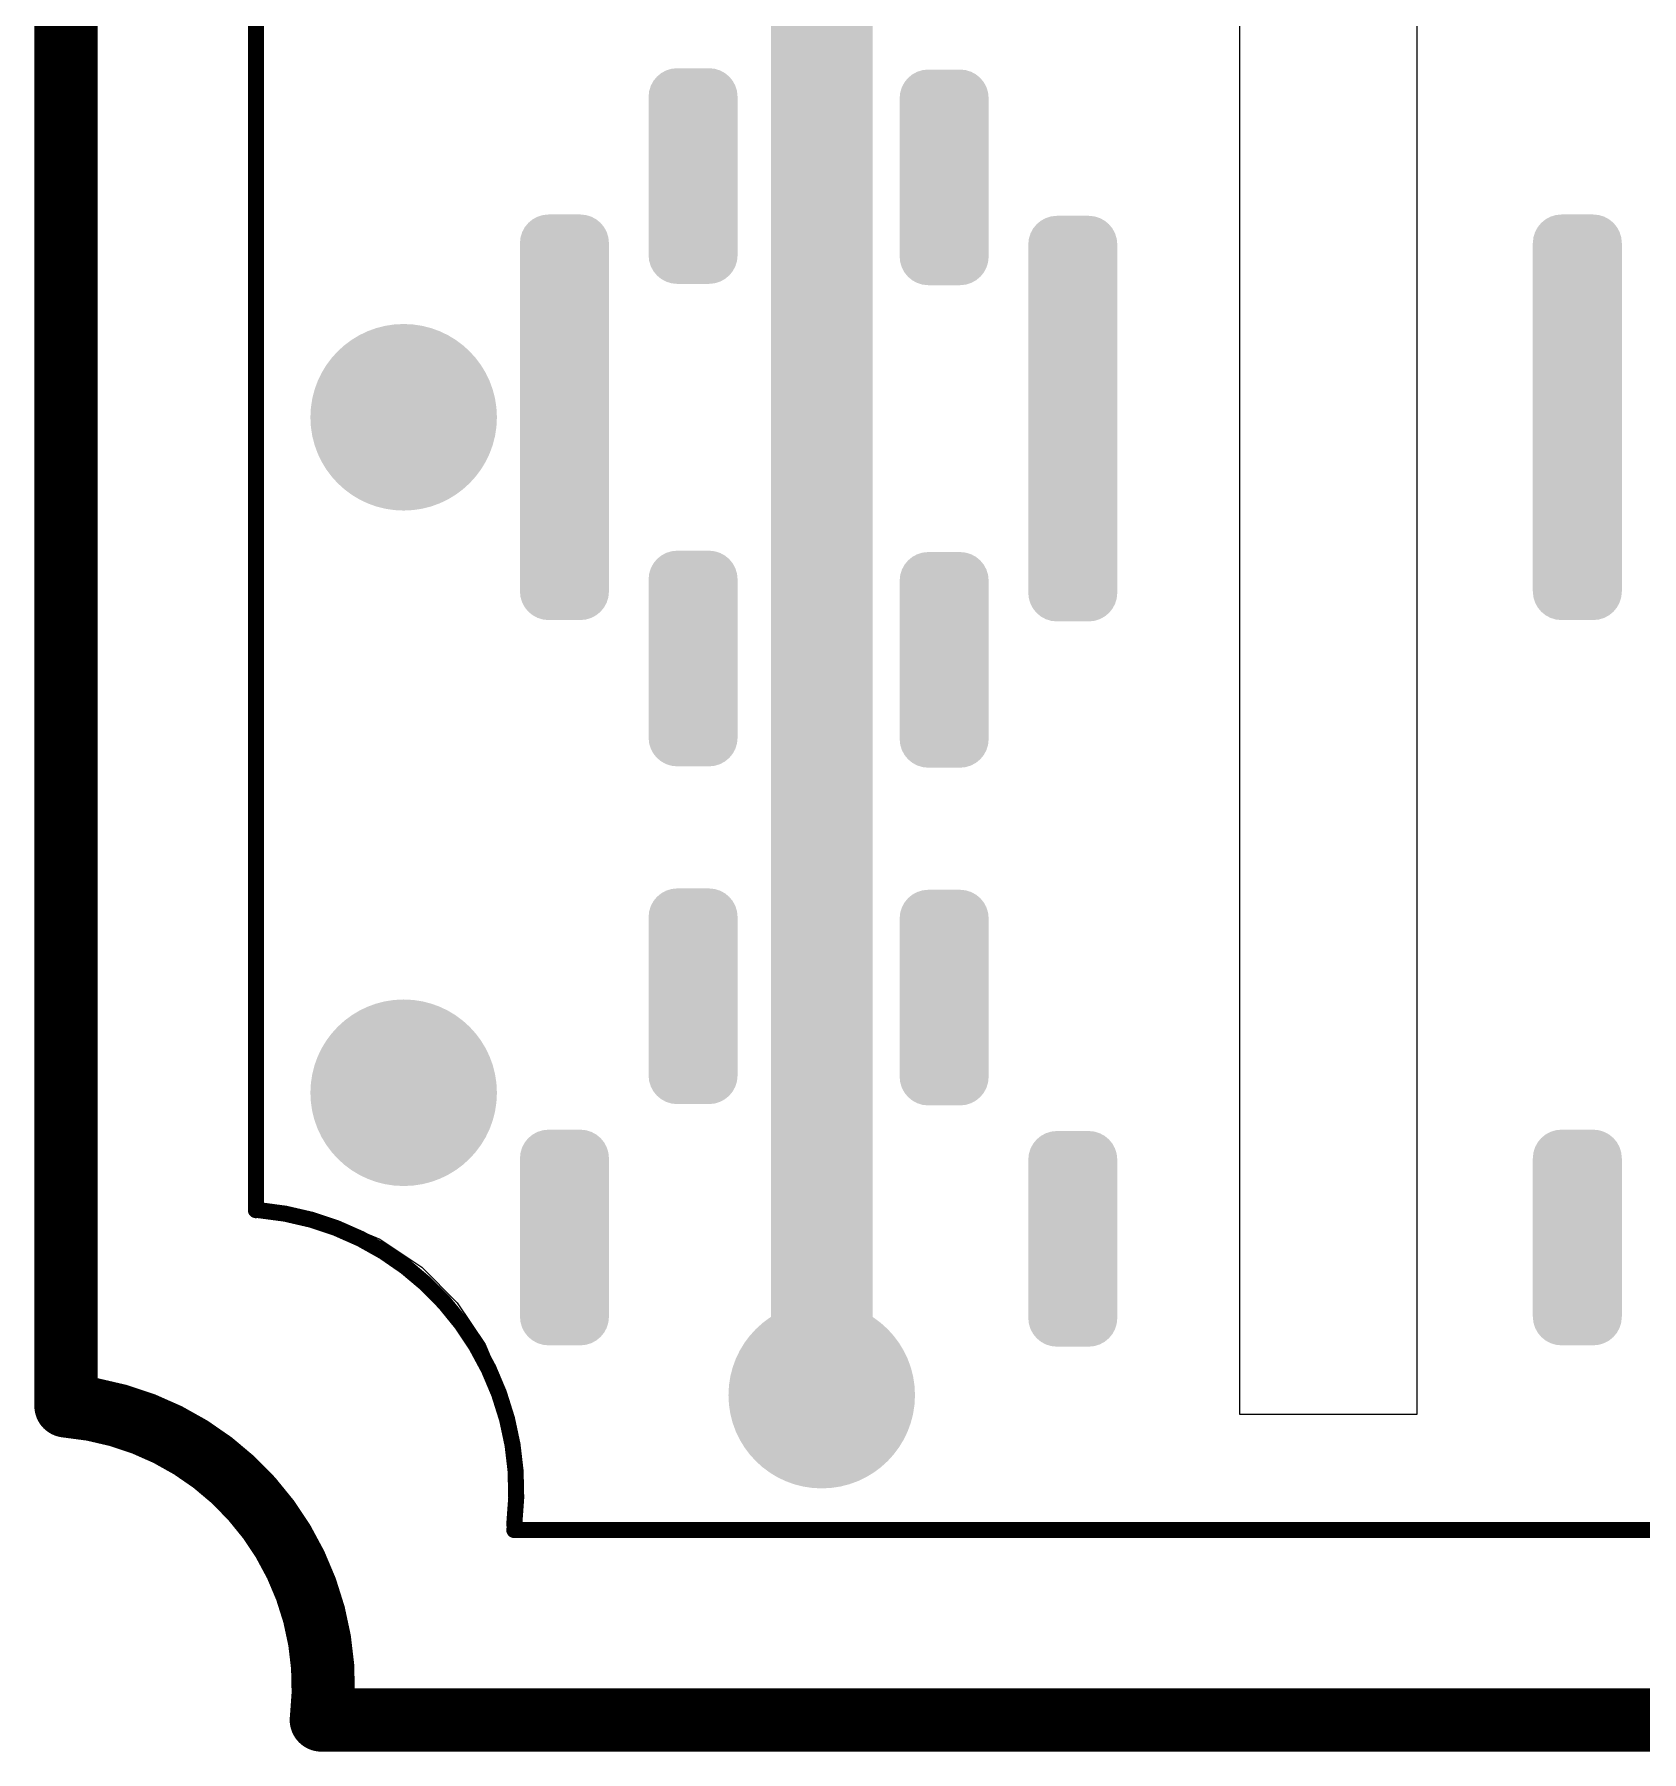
# Model space of a CAD drawing. Header units: inches. Extents: x -0.01 to 3.95, y -0.11 to 1.88.
# Drawn here: x -0.01 to 0.49, y -0.107 to 0.426 of the extents above; entities that cross this region are included whole.
import ezdxf

# ---------------------------------------------------------------- set-up
doc = ezdxf.new("R2010")
doc.units = ezdxf.units.IN
doc.header["$MEASUREMENT"] = 0
for name, color, linetype in [('Board Outline', 216, 'Continuous'), ('Bottom Layer', 5, 'Continuous'), ('Bottom Solder', 6, 'Continuous'), ('Top Layer', 1, 'Continuous'), ('Top Overlay', 2, 'Continuous'), ('Top Paste', 8, 'Continuous'), ('Top Solder', 216, 'Continuous'), ('Via Holes', 16, 'Continuous')]:
    doc.layers.add(name, color=color, linetype=linetype)

msp = doc.modelspace()

# ---------------------------------------------------------------- hatches: boundary and pattern name
at = {"layer": 'Bottom Layer'}
h = msp.add_hatch(color=5, dxfattribs=at)
edge = h.paths.add_edge_path()
edge.add_arc((0.105, 0.30736), 0.025, 0, 360)
h = msp.add_hatch(color=5, dxfattribs=at)
edge = h.paths.add_edge_path()
edge.add_arc((0.105, 0.09736), 0.025, 0, 360)
h = msp.add_hatch(color=5, dxfattribs=at)
edge = h.paths.add_edge_path()
edge.add_arc((0.235, 0.00336), 0.025, 0, 360)
at = {"layer": 'Bottom Solder'}
h = msp.add_hatch(color=6, dxfattribs=at)
edge = h.paths.add_edge_path()
edge.add_arc((0.105, 0.30736), 0.029, 0, 360)
h = msp.add_hatch(color=6, dxfattribs=at)
edge = h.paths.add_edge_path()
edge.add_arc((0.105, 0.09736), 0.029, 0, 360)
h = msp.add_hatch(color=6, dxfattribs=at)
edge = h.paths.add_edge_path()
edge.add_arc((0.235, 0.00336), 0.029, 0, 360)
at = {"layer": 'Top Layer'}
h = msp.add_hatch(color=1, dxfattribs=at)
edge = h.paths.add_edge_path()
edge.add_arc((0.22909, 1.70551), 0.00591, 90, 180)
edge.add_line((0.22319, 1.70551), (0.22319, 0.00472))
edge.add_arc((0.22909, 0.00472), 0.00591, 180, 270)
edge.add_line((0.22909, -0.00118), (0.24091, -0.00118))
edge.add_arc((0.24091, 0.00472), 0.00591, 270, 360)
edge.add_line((0.24681, 0.00472), (0.24681, 1.70551))
edge.add_arc((0.24091, 1.70551), 0.00591, 0, 90)
edge.add_line((0.24091, 1.71141), (0.22909, 1.71141))
h = msp.add_hatch(color=1, dxfattribs=at)
edge = h.paths.add_edge_path()
edge.add_arc((0.22909, 1.70551), 0.00591, 90, 180)
edge.add_line((0.22319, 1.70551), (0.22319, 0.00472))
edge.add_arc((0.22909, 0.00472), 0.00591, 180, 270)
edge.add_line((0.22909, -0.00118), (0.24091, -0.00118))
edge.add_arc((0.24091, 0.00472), 0.00591, 270, 360)
edge.add_line((0.24681, 0.00472), (0.24681, 1.70551))
edge.add_arc((0.24091, 1.70551), 0.00591, 0, 90)
edge.add_line((0.24091, 1.71141), (0.22909, 1.71141))
h = msp.add_hatch(color=1, dxfattribs=at)
edge = h.paths.add_edge_path()
edge.add_arc((0.19008, 0.40697), 0.00492, 90, 180)
edge.add_line((0.18516, 0.40697), (0.18516, 0.35775))
edge.add_arc((0.19008, 0.35775), 0.00492, 180, 270)
edge.add_line((0.19008, 0.35283), (0.19992, 0.35283))
edge.add_arc((0.19992, 0.35775), 0.00492, 270, 360)
edge.add_line((0.20484, 0.35775), (0.20484, 0.40697))
edge.add_arc((0.19992, 0.40697), 0.00492, 0, 90)
edge.add_line((0.19992, 0.41189), (0.19008, 0.41189))
h = msp.add_hatch(color=1, dxfattribs=at)
edge = h.paths.add_edge_path()
edge.add_arc((0.19008, 0.40697), 0.00492, 90, 180)
edge.add_line((0.18516, 0.40697), (0.18516, 0.35775))
edge.add_arc((0.19008, 0.35775), 0.00492, 180, 270)
edge.add_line((0.19008, 0.35283), (0.19992, 0.35283))
edge.add_arc((0.19992, 0.35775), 0.00492, 270, 360)
edge.add_line((0.20484, 0.35775), (0.20484, 0.40697))
edge.add_arc((0.19992, 0.40697), 0.00492, 0, 90)
edge.add_line((0.19992, 0.41189), (0.19008, 0.41189))
h = msp.add_hatch(color=1, dxfattribs=at)
edge = h.paths.add_edge_path()
edge.add_arc((0.27799, 0.35734), 0.00492, 270, 360)
edge.add_line((0.28291, 0.35734), (0.28291, 0.40655))
edge.add_arc((0.27799, 0.40655), 0.00492, 0, 90)
edge.add_line((0.27799, 0.41147), (0.26815, 0.41147))
edge.add_arc((0.26815, 0.40655), 0.00492, 90, 180)
edge.add_line((0.26322, 0.40655), (0.26322, 0.35734))
edge.add_arc((0.26815, 0.35734), 0.00492, 180, 270)
edge.add_line((0.26815, 0.35242), (0.27799, 0.35242))
h = msp.add_hatch(color=1, dxfattribs=at)
edge = h.paths.add_edge_path()
edge.add_arc((0.27799, 0.35734), 0.00492, 270, 360)
edge.add_line((0.28291, 0.35734), (0.28291, 0.40655))
edge.add_arc((0.27799, 0.40655), 0.00492, 0, 90)
edge.add_line((0.27799, 0.41147), (0.26815, 0.41147))
edge.add_arc((0.26815, 0.40655), 0.00492, 90, 180)
edge.add_line((0.26322, 0.40655), (0.26322, 0.35734))
edge.add_arc((0.26815, 0.35734), 0.00492, 180, 270)
edge.add_line((0.26815, 0.35242), (0.27799, 0.35242))
h = msp.add_hatch(color=1, dxfattribs=at)
edge = h.paths.add_edge_path()
edge.add_arc((0.15008, 0.36149), 0.00492, 90, 180)
edge.add_line((0.14516, 0.36149), (0.14516, 0.25323))
edge.add_arc((0.15008, 0.25323), 0.00492, 180, 270)
edge.add_line((0.15008, 0.2483), (0.15992, 0.2483))
edge.add_arc((0.15992, 0.25323), 0.00492, 270, 360)
edge.add_line((0.16484, 0.25323), (0.16484, 0.36149))
edge.add_arc((0.15992, 0.36149), 0.00492, 0, 90)
edge.add_line((0.15992, 0.36641), (0.15008, 0.36641))
h = msp.add_hatch(color=1, dxfattribs=at)
edge = h.paths.add_edge_path()
edge.add_arc((0.15008, 0.36149), 0.00492, 90, 180)
edge.add_line((0.14516, 0.36149), (0.14516, 0.25323))
edge.add_arc((0.15008, 0.25323), 0.00492, 180, 270)
edge.add_line((0.15008, 0.2483), (0.15992, 0.2483))
edge.add_arc((0.15992, 0.25323), 0.00492, 270, 360)
edge.add_line((0.16484, 0.25323), (0.16484, 0.36149))
edge.add_arc((0.15992, 0.36149), 0.00492, 0, 90)
edge.add_line((0.15992, 0.36641), (0.15008, 0.36641))
h = msp.add_hatch(color=1, dxfattribs=at)
edge = h.paths.add_edge_path()
edge.add_arc((0.31799, 0.25281), 0.00492, 270, 360)
edge.add_line((0.32291, 0.25281), (0.32291, 0.36108))
edge.add_arc((0.31799, 0.36108), 0.00492, 0, 90)
edge.add_line((0.31799, 0.366), (0.30815, 0.366))
edge.add_arc((0.30815, 0.36108), 0.00492, 90, 180)
edge.add_line((0.30322, 0.36108), (0.30322, 0.25281))
edge.add_arc((0.30815, 0.25281), 0.00492, 180, 270)
edge.add_line((0.30815, 0.24789), (0.31799, 0.24789))
h = msp.add_hatch(color=1, dxfattribs=at)
edge = h.paths.add_edge_path()
edge.add_arc((0.31799, 0.25281), 0.00492, 270, 360)
edge.add_line((0.32291, 0.25281), (0.32291, 0.36108))
edge.add_arc((0.31799, 0.36108), 0.00492, 0, 90)
edge.add_line((0.31799, 0.366), (0.30815, 0.366))
edge.add_arc((0.30815, 0.36108), 0.00492, 90, 180)
edge.add_line((0.30322, 0.36108), (0.30322, 0.25281))
edge.add_arc((0.30815, 0.25281), 0.00492, 180, 270)
edge.add_line((0.30815, 0.24789), (0.31799, 0.24789))
h = msp.add_hatch(color=1, dxfattribs=at)
edge = h.paths.add_edge_path()
edge.add_arc((0.46504, 0.36149), 0.00492, 90, 180)
edge.add_line((0.46012, 0.36149), (0.46012, 0.25323))
edge.add_arc((0.46504, 0.25323), 0.00492, 180, 270)
edge.add_line((0.46504, 0.2483), (0.47488, 0.2483))
edge.add_arc((0.47488, 0.25323), 0.00492, 270, 360)
edge.add_line((0.4798, 0.25323), (0.4798, 0.36149))
edge.add_arc((0.47488, 0.36149), 0.00492, 0, 90)
edge.add_line((0.47488, 0.36641), (0.46504, 0.36641))
h = msp.add_hatch(color=1, dxfattribs=at)
edge = h.paths.add_edge_path()
edge.add_arc((0.105, 0.30736), 0.025, 0, 360)
h = msp.add_hatch(color=1, dxfattribs=at)
edge = h.paths.add_edge_path()
edge.add_arc((0.19008, 0.25697), 0.00492, 90, 180)
edge.add_line((0.18516, 0.25697), (0.18516, 0.20775))
edge.add_arc((0.19008, 0.20775), 0.00492, 180, 270)
edge.add_line((0.19008, 0.20283), (0.19992, 0.20283))
edge.add_arc((0.19992, 0.20775), 0.00492, 270, 360)
edge.add_line((0.20484, 0.20775), (0.20484, 0.25697))
edge.add_arc((0.19992, 0.25697), 0.00492, 0, 90)
edge.add_line((0.19992, 0.26189), (0.19008, 0.26189))
h = msp.add_hatch(color=1, dxfattribs=at)
edge = h.paths.add_edge_path()
edge.add_arc((0.19008, 0.25697), 0.00492, 90, 180)
edge.add_line((0.18516, 0.25697), (0.18516, 0.20775))
edge.add_arc((0.19008, 0.20775), 0.00492, 180, 270)
edge.add_line((0.19008, 0.20283), (0.19992, 0.20283))
edge.add_arc((0.19992, 0.20775), 0.00492, 270, 360)
edge.add_line((0.20484, 0.20775), (0.20484, 0.25697))
edge.add_arc((0.19992, 0.25697), 0.00492, 0, 90)
edge.add_line((0.19992, 0.26189), (0.19008, 0.26189))
h = msp.add_hatch(color=1, dxfattribs=at)
edge = h.paths.add_edge_path()
edge.add_arc((0.27799, 0.20734), 0.00492, 270, 360)
edge.add_line((0.28291, 0.20734), (0.28291, 0.25655))
edge.add_arc((0.27799, 0.25655), 0.00492, 0, 90)
edge.add_line((0.27799, 0.26147), (0.26815, 0.26147))
edge.add_arc((0.26815, 0.25655), 0.00492, 90, 180)
edge.add_line((0.26322, 0.25655), (0.26322, 0.20734))
edge.add_arc((0.26815, 0.20734), 0.00492, 180, 270)
edge.add_line((0.26815, 0.20242), (0.27799, 0.20242))
h = msp.add_hatch(color=1, dxfattribs=at)
edge = h.paths.add_edge_path()
edge.add_arc((0.27799, 0.20734), 0.00492, 270, 360)
edge.add_line((0.28291, 0.20734), (0.28291, 0.25655))
edge.add_arc((0.27799, 0.25655), 0.00492, 0, 90)
edge.add_line((0.27799, 0.26147), (0.26815, 0.26147))
edge.add_arc((0.26815, 0.25655), 0.00492, 90, 180)
edge.add_line((0.26322, 0.25655), (0.26322, 0.20734))
edge.add_arc((0.26815, 0.20734), 0.00492, 180, 270)
edge.add_line((0.26815, 0.20242), (0.27799, 0.20242))
h = msp.add_hatch(color=1, dxfattribs=at)
edge = h.paths.add_edge_path()
edge.add_arc((0.19008, 0.15197), 0.00492, 90, 180)
edge.add_line((0.18516, 0.15197), (0.18516, 0.10275))
edge.add_arc((0.19008, 0.10275), 0.00492, 180, 270)
edge.add_line((0.19008, 0.09783), (0.19992, 0.09783))
edge.add_arc((0.19992, 0.10275), 0.00492, 270, 360)
edge.add_line((0.20484, 0.10275), (0.20484, 0.15197))
edge.add_arc((0.19992, 0.15197), 0.00492, 0, 90)
edge.add_line((0.19992, 0.15689), (0.19008, 0.15689))
h = msp.add_hatch(color=1, dxfattribs=at)
edge = h.paths.add_edge_path()
edge.add_arc((0.19008, 0.15197), 0.00492, 90, 180)
edge.add_line((0.18516, 0.15197), (0.18516, 0.10275))
edge.add_arc((0.19008, 0.10275), 0.00492, 180, 270)
edge.add_line((0.19008, 0.09783), (0.19992, 0.09783))
edge.add_arc((0.19992, 0.10275), 0.00492, 270, 360)
edge.add_line((0.20484, 0.10275), (0.20484, 0.15197))
edge.add_arc((0.19992, 0.15197), 0.00492, 0, 90)
edge.add_line((0.19992, 0.15689), (0.19008, 0.15689))
h = msp.add_hatch(color=1, dxfattribs=at)
edge = h.paths.add_edge_path()
edge.add_arc((0.27799, 0.10234), 0.00492, 270, 360)
edge.add_line((0.28291, 0.10234), (0.28291, 0.15155))
edge.add_arc((0.27799, 0.15155), 0.00492, 0, 90)
edge.add_line((0.27799, 0.15647), (0.26815, 0.15647))
edge.add_arc((0.26815, 0.15155), 0.00492, 90, 180)
edge.add_line((0.26322, 0.15155), (0.26322, 0.10234))
edge.add_arc((0.26815, 0.10234), 0.00492, 180, 270)
edge.add_line((0.26815, 0.09742), (0.27799, 0.09742))
h = msp.add_hatch(color=1, dxfattribs=at)
edge = h.paths.add_edge_path()
edge.add_arc((0.27799, 0.10234), 0.00492, 270, 360)
edge.add_line((0.28291, 0.10234), (0.28291, 0.15155))
edge.add_arc((0.27799, 0.15155), 0.00492, 0, 90)
edge.add_line((0.27799, 0.15647), (0.26815, 0.15647))
edge.add_arc((0.26815, 0.15155), 0.00492, 90, 180)
edge.add_line((0.26322, 0.15155), (0.26322, 0.10234))
edge.add_arc((0.26815, 0.10234), 0.00492, 180, 270)
edge.add_line((0.26815, 0.09742), (0.27799, 0.09742))
h = msp.add_hatch(color=1, dxfattribs=at)
edge = h.paths.add_edge_path()
edge.add_arc((0.105, 0.09736), 0.025, 0, 360)
h = msp.add_hatch(color=1, dxfattribs=at)
edge = h.paths.add_edge_path()
edge.add_arc((0.15008, 0.07697), 0.00492, 90, 180)
edge.add_line((0.14516, 0.07697), (0.14516, 0.02775))
edge.add_arc((0.15008, 0.02775), 0.00492, 180, 270)
edge.add_line((0.15008, 0.02283), (0.15992, 0.02283))
edge.add_arc((0.15992, 0.02775), 0.00492, 270, 360)
edge.add_line((0.16484, 0.02775), (0.16484, 0.07697))
edge.add_arc((0.15992, 0.07697), 0.00492, 0, 90)
edge.add_line((0.15992, 0.08189), (0.15008, 0.08189))
h = msp.add_hatch(color=1, dxfattribs=at)
edge = h.paths.add_edge_path()
edge.add_arc((0.15008, 0.07697), 0.00492, 90, 180)
edge.add_line((0.14516, 0.07697), (0.14516, 0.02775))
edge.add_arc((0.15008, 0.02775), 0.00492, 180, 270)
edge.add_line((0.15008, 0.02283), (0.15992, 0.02283))
edge.add_arc((0.15992, 0.02775), 0.00492, 270, 360)
edge.add_line((0.16484, 0.02775), (0.16484, 0.07697))
edge.add_arc((0.15992, 0.07697), 0.00492, 0, 90)
edge.add_line((0.15992, 0.08189), (0.15008, 0.08189))
h = msp.add_hatch(color=1, dxfattribs=at)
edge = h.paths.add_edge_path()
edge.add_arc((0.31799, 0.02734), 0.00492, 270, 360)
edge.add_line((0.32291, 0.02734), (0.32291, 0.07655))
edge.add_arc((0.31799, 0.07655), 0.00492, 0, 90)
edge.add_line((0.31799, 0.08147), (0.30815, 0.08147))
edge.add_arc((0.30815, 0.07655), 0.00492, 90, 180)
edge.add_line((0.30322, 0.07655), (0.30322, 0.02734))
edge.add_arc((0.30815, 0.02734), 0.00492, 180, 270)
edge.add_line((0.30815, 0.02242), (0.31799, 0.02242))
h = msp.add_hatch(color=1, dxfattribs=at)
edge = h.paths.add_edge_path()
edge.add_arc((0.31799, 0.02734), 0.00492, 270, 360)
edge.add_line((0.32291, 0.02734), (0.32291, 0.07655))
edge.add_arc((0.31799, 0.07655), 0.00492, 0, 90)
edge.add_line((0.31799, 0.08147), (0.30815, 0.08147))
edge.add_arc((0.30815, 0.07655), 0.00492, 90, 180)
edge.add_line((0.30322, 0.07655), (0.30322, 0.02734))
edge.add_arc((0.30815, 0.02734), 0.00492, 180, 270)
edge.add_line((0.30815, 0.02242), (0.31799, 0.02242))
h = msp.add_hatch(color=1, dxfattribs=at)
edge = h.paths.add_edge_path()
edge.add_arc((0.46504, 0.07697), 0.00492, 90, 180)
edge.add_line((0.46012, 0.07697), (0.46012, 0.02775))
edge.add_arc((0.46504, 0.02775), 0.00492, 180, 270)
edge.add_line((0.46504, 0.02283), (0.47488, 0.02283))
edge.add_arc((0.47488, 0.02775), 0.00492, 270, 360)
edge.add_line((0.4798, 0.02775), (0.4798, 0.07697))
edge.add_arc((0.47488, 0.07697), 0.00492, 0, 90)
edge.add_line((0.47488, 0.08189), (0.46504, 0.08189))
h = msp.add_hatch(color=1, dxfattribs=at)
edge = h.paths.add_edge_path()
edge.add_arc((0.235, 0.00336), 0.025, 0, 360)
at = {"layer": 'Top Paste'}
h = msp.add_hatch(color=8, dxfattribs=at)
edge = h.paths.add_edge_path()
edge.add_arc((0.22909, 1.70551), 0.00591, 90, 180)
edge.add_line((0.22319, 1.70551), (0.22319, 0.00472))
edge.add_arc((0.22909, 0.00472), 0.00591, 180, 270)
edge.add_line((0.22909, -0.00118), (0.24091, -0.00118))
edge.add_arc((0.24091, 0.00472), 0.00591, 270, 360)
edge.add_line((0.24681, 0.00472), (0.24681, 1.70551))
edge.add_arc((0.24091, 1.70551), 0.00591, 0, 90)
edge.add_line((0.24091, 1.71141), (0.22909, 1.71141))
h = msp.add_hatch(color=8, dxfattribs=at)
edge = h.paths.add_edge_path()
edge.add_arc((0.22909, 1.70551), 0.00591, 90, 180)
edge.add_line((0.22319, 1.70551), (0.22319, 0.00472))
edge.add_arc((0.22909, 0.00472), 0.00591, 180, 270)
edge.add_line((0.22909, -0.00118), (0.24091, -0.00118))
edge.add_arc((0.24091, 0.00472), 0.00591, 270, 360)
edge.add_line((0.24681, 0.00472), (0.24681, 1.70551))
edge.add_arc((0.24091, 1.70551), 0.00591, 0, 90)
edge.add_line((0.24091, 1.71141), (0.22909, 1.71141))
h = msp.add_hatch(color=8, dxfattribs=at)
edge = h.paths.add_edge_path()
edge.add_arc((0.19008, 0.40697), 0.00492, 90, 180)
edge.add_line((0.18516, 0.40697), (0.18516, 0.35775))
edge.add_arc((0.19008, 0.35775), 0.00492, 180, 270)
edge.add_line((0.19008, 0.35283), (0.19992, 0.35283))
edge.add_arc((0.19992, 0.35775), 0.00492, 270, 360)
edge.add_line((0.20484, 0.35775), (0.20484, 0.40697))
edge.add_arc((0.19992, 0.40697), 0.00492, 0, 90)
edge.add_line((0.19992, 0.41189), (0.19008, 0.41189))
h = msp.add_hatch(color=8, dxfattribs=at)
edge = h.paths.add_edge_path()
edge.add_arc((0.19008, 0.40697), 0.00492, 90, 180)
edge.add_line((0.18516, 0.40697), (0.18516, 0.35775))
edge.add_arc((0.19008, 0.35775), 0.00492, 180, 270)
edge.add_line((0.19008, 0.35283), (0.19992, 0.35283))
edge.add_arc((0.19992, 0.35775), 0.00492, 270, 360)
edge.add_line((0.20484, 0.35775), (0.20484, 0.40697))
edge.add_arc((0.19992, 0.40697), 0.00492, 0, 90)
edge.add_line((0.19992, 0.41189), (0.19008, 0.41189))
h = msp.add_hatch(color=8, dxfattribs=at)
edge = h.paths.add_edge_path()
edge.add_arc((0.27799, 0.35734), 0.00492, 270, 360)
edge.add_line((0.28291, 0.35734), (0.28291, 0.40655))
edge.add_arc((0.27799, 0.40655), 0.00492, 0, 90)
edge.add_line((0.27799, 0.41147), (0.26815, 0.41147))
edge.add_arc((0.26815, 0.40655), 0.00492, 90, 180)
edge.add_line((0.26322, 0.40655), (0.26322, 0.35734))
edge.add_arc((0.26815, 0.35734), 0.00492, 180, 270)
edge.add_line((0.26815, 0.35242), (0.27799, 0.35242))
h = msp.add_hatch(color=8, dxfattribs=at)
edge = h.paths.add_edge_path()
edge.add_arc((0.27799, 0.35734), 0.00492, 270, 360)
edge.add_line((0.28291, 0.35734), (0.28291, 0.40655))
edge.add_arc((0.27799, 0.40655), 0.00492, 0, 90)
edge.add_line((0.27799, 0.41147), (0.26815, 0.41147))
edge.add_arc((0.26815, 0.40655), 0.00492, 90, 180)
edge.add_line((0.26322, 0.40655), (0.26322, 0.35734))
edge.add_arc((0.26815, 0.35734), 0.00492, 180, 270)
edge.add_line((0.26815, 0.35242), (0.27799, 0.35242))
h = msp.add_hatch(color=8, dxfattribs=at)
edge = h.paths.add_edge_path()
edge.add_arc((0.15008, 0.36149), 0.00492, 90, 180)
edge.add_line((0.14516, 0.36149), (0.14516, 0.25323))
edge.add_arc((0.15008, 0.25323), 0.00492, 180, 270)
edge.add_line((0.15008, 0.2483), (0.15992, 0.2483))
edge.add_arc((0.15992, 0.25323), 0.00492, 270, 360)
edge.add_line((0.16484, 0.25323), (0.16484, 0.36149))
edge.add_arc((0.15992, 0.36149), 0.00492, 0, 90)
edge.add_line((0.15992, 0.36641), (0.15008, 0.36641))
h = msp.add_hatch(color=8, dxfattribs=at)
edge = h.paths.add_edge_path()
edge.add_arc((0.15008, 0.36149), 0.00492, 90, 180)
edge.add_line((0.14516, 0.36149), (0.14516, 0.25323))
edge.add_arc((0.15008, 0.25323), 0.00492, 180, 270)
edge.add_line((0.15008, 0.2483), (0.15992, 0.2483))
edge.add_arc((0.15992, 0.25323), 0.00492, 270, 360)
edge.add_line((0.16484, 0.25323), (0.16484, 0.36149))
edge.add_arc((0.15992, 0.36149), 0.00492, 0, 90)
edge.add_line((0.15992, 0.36641), (0.15008, 0.36641))
h = msp.add_hatch(color=8, dxfattribs=at)
edge = h.paths.add_edge_path()
edge.add_arc((0.31799, 0.25281), 0.00492, 270, 360)
edge.add_line((0.32291, 0.25281), (0.32291, 0.36108))
edge.add_arc((0.31799, 0.36108), 0.00492, 0, 90)
edge.add_line((0.31799, 0.366), (0.30815, 0.366))
edge.add_arc((0.30815, 0.36108), 0.00492, 90, 180)
edge.add_line((0.30322, 0.36108), (0.30322, 0.25281))
edge.add_arc((0.30815, 0.25281), 0.00492, 180, 270)
edge.add_line((0.30815, 0.24789), (0.31799, 0.24789))
h = msp.add_hatch(color=8, dxfattribs=at)
edge = h.paths.add_edge_path()
edge.add_arc((0.31799, 0.25281), 0.00492, 270, 360)
edge.add_line((0.32291, 0.25281), (0.32291, 0.36108))
edge.add_arc((0.31799, 0.36108), 0.00492, 0, 90)
edge.add_line((0.31799, 0.366), (0.30815, 0.366))
edge.add_arc((0.30815, 0.36108), 0.00492, 90, 180)
edge.add_line((0.30322, 0.36108), (0.30322, 0.25281))
edge.add_arc((0.30815, 0.25281), 0.00492, 180, 270)
edge.add_line((0.30815, 0.24789), (0.31799, 0.24789))
h = msp.add_hatch(color=8, dxfattribs=at)
edge = h.paths.add_edge_path()
edge.add_arc((0.46504, 0.36149), 0.00492, 90, 180)
edge.add_line((0.46012, 0.36149), (0.46012, 0.25323))
edge.add_arc((0.46504, 0.25323), 0.00492, 180, 270)
edge.add_line((0.46504, 0.2483), (0.47488, 0.2483))
edge.add_arc((0.47488, 0.25323), 0.00492, 270, 360)
edge.add_line((0.4798, 0.25323), (0.4798, 0.36149))
edge.add_arc((0.47488, 0.36149), 0.00492, 0, 90)
edge.add_line((0.47488, 0.36641), (0.46504, 0.36641))
h = msp.add_hatch(color=8, dxfattribs=at)
edge = h.paths.add_edge_path()
edge.add_arc((0.19008, 0.25697), 0.00492, 90, 180)
edge.add_line((0.18516, 0.25697), (0.18516, 0.20775))
edge.add_arc((0.19008, 0.20775), 0.00492, 180, 270)
edge.add_line((0.19008, 0.20283), (0.19992, 0.20283))
edge.add_arc((0.19992, 0.20775), 0.00492, 270, 360)
edge.add_line((0.20484, 0.20775), (0.20484, 0.25697))
edge.add_arc((0.19992, 0.25697), 0.00492, 0, 90)
edge.add_line((0.19992, 0.26189), (0.19008, 0.26189))
h = msp.add_hatch(color=8, dxfattribs=at)
edge = h.paths.add_edge_path()
edge.add_arc((0.19008, 0.25697), 0.00492, 90, 180)
edge.add_line((0.18516, 0.25697), (0.18516, 0.20775))
edge.add_arc((0.19008, 0.20775), 0.00492, 180, 270)
edge.add_line((0.19008, 0.20283), (0.19992, 0.20283))
edge.add_arc((0.19992, 0.20775), 0.00492, 270, 360)
edge.add_line((0.20484, 0.20775), (0.20484, 0.25697))
edge.add_arc((0.19992, 0.25697), 0.00492, 0, 90)
edge.add_line((0.19992, 0.26189), (0.19008, 0.26189))
h = msp.add_hatch(color=8, dxfattribs=at)
edge = h.paths.add_edge_path()
edge.add_arc((0.27799, 0.20734), 0.00492, 270, 360)
edge.add_line((0.28291, 0.20734), (0.28291, 0.25655))
edge.add_arc((0.27799, 0.25655), 0.00492, 0, 90)
edge.add_line((0.27799, 0.26147), (0.26815, 0.26147))
edge.add_arc((0.26815, 0.25655), 0.00492, 90, 180)
edge.add_line((0.26322, 0.25655), (0.26322, 0.20734))
edge.add_arc((0.26815, 0.20734), 0.00492, 180, 270)
edge.add_line((0.26815, 0.20242), (0.27799, 0.20242))
h = msp.add_hatch(color=8, dxfattribs=at)
edge = h.paths.add_edge_path()
edge.add_arc((0.27799, 0.20734), 0.00492, 270, 360)
edge.add_line((0.28291, 0.20734), (0.28291, 0.25655))
edge.add_arc((0.27799, 0.25655), 0.00492, 0, 90)
edge.add_line((0.27799, 0.26147), (0.26815, 0.26147))
edge.add_arc((0.26815, 0.25655), 0.00492, 90, 180)
edge.add_line((0.26322, 0.25655), (0.26322, 0.20734))
edge.add_arc((0.26815, 0.20734), 0.00492, 180, 270)
edge.add_line((0.26815, 0.20242), (0.27799, 0.20242))
h = msp.add_hatch(color=8, dxfattribs=at)
edge = h.paths.add_edge_path()
edge.add_arc((0.19008, 0.15197), 0.00492, 90, 180)
edge.add_line((0.18516, 0.15197), (0.18516, 0.10275))
edge.add_arc((0.19008, 0.10275), 0.00492, 180, 270)
edge.add_line((0.19008, 0.09783), (0.19992, 0.09783))
edge.add_arc((0.19992, 0.10275), 0.00492, 270, 360)
edge.add_line((0.20484, 0.10275), (0.20484, 0.15197))
edge.add_arc((0.19992, 0.15197), 0.00492, 0, 90)
edge.add_line((0.19992, 0.15689), (0.19008, 0.15689))
h = msp.add_hatch(color=8, dxfattribs=at)
edge = h.paths.add_edge_path()
edge.add_arc((0.19008, 0.15197), 0.00492, 90, 180)
edge.add_line((0.18516, 0.15197), (0.18516, 0.10275))
edge.add_arc((0.19008, 0.10275), 0.00492, 180, 270)
edge.add_line((0.19008, 0.09783), (0.19992, 0.09783))
edge.add_arc((0.19992, 0.10275), 0.00492, 270, 360)
edge.add_line((0.20484, 0.10275), (0.20484, 0.15197))
edge.add_arc((0.19992, 0.15197), 0.00492, 0, 90)
edge.add_line((0.19992, 0.15689), (0.19008, 0.15689))
h = msp.add_hatch(color=8, dxfattribs=at)
edge = h.paths.add_edge_path()
edge.add_arc((0.27799, 0.10234), 0.00492, 270, 360)
edge.add_line((0.28291, 0.10234), (0.28291, 0.15155))
edge.add_arc((0.27799, 0.15155), 0.00492, 0, 90)
edge.add_line((0.27799, 0.15647), (0.26815, 0.15647))
edge.add_arc((0.26815, 0.15155), 0.00492, 90, 180)
edge.add_line((0.26322, 0.15155), (0.26322, 0.10234))
edge.add_arc((0.26815, 0.10234), 0.00492, 180, 270)
edge.add_line((0.26815, 0.09742), (0.27799, 0.09742))
h = msp.add_hatch(color=8, dxfattribs=at)
edge = h.paths.add_edge_path()
edge.add_arc((0.27799, 0.10234), 0.00492, 270, 360)
edge.add_line((0.28291, 0.10234), (0.28291, 0.15155))
edge.add_arc((0.27799, 0.15155), 0.00492, 0, 90)
edge.add_line((0.27799, 0.15647), (0.26815, 0.15647))
edge.add_arc((0.26815, 0.15155), 0.00492, 90, 180)
edge.add_line((0.26322, 0.15155), (0.26322, 0.10234))
edge.add_arc((0.26815, 0.10234), 0.00492, 180, 270)
edge.add_line((0.26815, 0.09742), (0.27799, 0.09742))
h = msp.add_hatch(color=8, dxfattribs=at)
edge = h.paths.add_edge_path()
edge.add_arc((0.15008, 0.07697), 0.00492, 90, 180)
edge.add_line((0.14516, 0.07697), (0.14516, 0.02775))
edge.add_arc((0.15008, 0.02775), 0.00492, 180, 270)
edge.add_line((0.15008, 0.02283), (0.15992, 0.02283))
edge.add_arc((0.15992, 0.02775), 0.00492, 270, 360)
edge.add_line((0.16484, 0.02775), (0.16484, 0.07697))
edge.add_arc((0.15992, 0.07697), 0.00492, 0, 90)
edge.add_line((0.15992, 0.08189), (0.15008, 0.08189))
h = msp.add_hatch(color=8, dxfattribs=at)
edge = h.paths.add_edge_path()
edge.add_arc((0.15008, 0.07697), 0.00492, 90, 180)
edge.add_line((0.14516, 0.07697), (0.14516, 0.02775))
edge.add_arc((0.15008, 0.02775), 0.00492, 180, 270)
edge.add_line((0.15008, 0.02283), (0.15992, 0.02283))
edge.add_arc((0.15992, 0.02775), 0.00492, 270, 360)
edge.add_line((0.16484, 0.02775), (0.16484, 0.07697))
edge.add_arc((0.15992, 0.07697), 0.00492, 0, 90)
edge.add_line((0.15992, 0.08189), (0.15008, 0.08189))
h = msp.add_hatch(color=8, dxfattribs=at)
edge = h.paths.add_edge_path()
edge.add_arc((0.31799, 0.02734), 0.00492, 270, 360)
edge.add_line((0.32291, 0.02734), (0.32291, 0.07655))
edge.add_arc((0.31799, 0.07655), 0.00492, 0, 90)
edge.add_line((0.31799, 0.08147), (0.30815, 0.08147))
edge.add_arc((0.30815, 0.07655), 0.00492, 90, 180)
edge.add_line((0.30322, 0.07655), (0.30322, 0.02734))
edge.add_arc((0.30815, 0.02734), 0.00492, 180, 270)
edge.add_line((0.30815, 0.02242), (0.31799, 0.02242))
h = msp.add_hatch(color=8, dxfattribs=at)
edge = h.paths.add_edge_path()
edge.add_arc((0.31799, 0.02734), 0.00492, 270, 360)
edge.add_line((0.32291, 0.02734), (0.32291, 0.07655))
edge.add_arc((0.31799, 0.07655), 0.00492, 0, 90)
edge.add_line((0.31799, 0.08147), (0.30815, 0.08147))
edge.add_arc((0.30815, 0.07655), 0.00492, 90, 180)
edge.add_line((0.30322, 0.07655), (0.30322, 0.02734))
edge.add_arc((0.30815, 0.02734), 0.00492, 180, 270)
edge.add_line((0.30815, 0.02242), (0.31799, 0.02242))
h = msp.add_hatch(color=8, dxfattribs=at)
edge = h.paths.add_edge_path()
edge.add_arc((0.46504, 0.07697), 0.00492, 90, 180)
edge.add_line((0.46012, 0.07697), (0.46012, 0.02775))
edge.add_arc((0.46504, 0.02775), 0.00492, 180, 270)
edge.add_line((0.46504, 0.02283), (0.47488, 0.02283))
edge.add_arc((0.47488, 0.02775), 0.00492, 270, 360)
edge.add_line((0.4798, 0.02775), (0.4798, 0.07697))
edge.add_arc((0.47488, 0.07697), 0.00492, 0, 90)
edge.add_line((0.47488, 0.08189), (0.46504, 0.08189))
at = {"layer": 'Top Solder'}
h = msp.add_hatch(color=216, dxfattribs=at)
edge = h.paths.add_edge_path()
edge.add_arc((0.22909, 1.70551), 0.00991, 90, 180)
edge.add_line((0.21919, 1.70551), (0.21919, 0.00472))
edge.add_arc((0.22909, 0.00472), 0.00991, 180, 270)
edge.add_line((0.22909, -0.00518), (0.24091, -0.00518))
edge.add_arc((0.24091, 0.00472), 0.00991, 270, 360)
edge.add_line((0.25081, 0.00472), (0.25081, 1.70551))
edge.add_arc((0.24091, 1.70551), 0.00991, 0, 90)
edge.add_line((0.24091, 1.71541), (0.22909, 1.71541))
h = msp.add_hatch(color=216, dxfattribs=at)
edge = h.paths.add_edge_path()
edge.add_arc((0.22909, 1.70551), 0.00991, 90, 180)
edge.add_line((0.21919, 1.70551), (0.21919, 0.00472))
edge.add_arc((0.22909, 0.00472), 0.00991, 180, 270)
edge.add_line((0.22909, -0.00518), (0.24091, -0.00518))
edge.add_arc((0.24091, 0.00472), 0.00991, 270, 360)
edge.add_line((0.25081, 0.00472), (0.25081, 1.70551))
edge.add_arc((0.24091, 1.70551), 0.00991, 0, 90)
edge.add_line((0.24091, 1.71541), (0.22909, 1.71541))
h = msp.add_hatch(color=216, dxfattribs=at)
edge = h.paths.add_edge_path()
edge.add_arc((0.19008, 0.40697), 0.00892, 90, 180)
edge.add_line((0.18116, 0.40697), (0.18116, 0.35775))
edge.add_arc((0.19008, 0.35775), 0.00892, 180, 270)
edge.add_line((0.19008, 0.34883), (0.19992, 0.34883))
edge.add_arc((0.19992, 0.35775), 0.00892, 270, 360)
edge.add_line((0.20884, 0.35775), (0.20884, 0.40697))
edge.add_arc((0.19992, 0.40697), 0.00892, 0, 90)
edge.add_line((0.19992, 0.41589), (0.19008, 0.41589))
h = msp.add_hatch(color=216, dxfattribs=at)
edge = h.paths.add_edge_path()
edge.add_arc((0.19008, 0.40697), 0.00892, 90, 180)
edge.add_line((0.18116, 0.40697), (0.18116, 0.35775))
edge.add_arc((0.19008, 0.35775), 0.00892, 180, 270)
edge.add_line((0.19008, 0.34883), (0.19992, 0.34883))
edge.add_arc((0.19992, 0.35775), 0.00892, 270, 360)
edge.add_line((0.20884, 0.35775), (0.20884, 0.40697))
edge.add_arc((0.19992, 0.40697), 0.00892, 0, 90)
edge.add_line((0.19992, 0.41589), (0.19008, 0.41589))
h = msp.add_hatch(color=216, dxfattribs=at)
edge = h.paths.add_edge_path()
edge.add_arc((0.27799, 0.35734), 0.00892, 270, 360)
edge.add_line((0.28691, 0.35734), (0.28691, 0.40655))
edge.add_arc((0.27799, 0.40655), 0.00892, 0, 90)
edge.add_line((0.27799, 0.41547), (0.26815, 0.41547))
edge.add_arc((0.26815, 0.40655), 0.00892, 90, 180)
edge.add_line((0.25922, 0.40655), (0.25922, 0.35734))
edge.add_arc((0.26815, 0.35734), 0.00892, 180, 270)
edge.add_line((0.26815, 0.34842), (0.27799, 0.34842))
h = msp.add_hatch(color=216, dxfattribs=at)
edge = h.paths.add_edge_path()
edge.add_arc((0.27799, 0.35734), 0.00892, 270, 360)
edge.add_line((0.28691, 0.35734), (0.28691, 0.40655))
edge.add_arc((0.27799, 0.40655), 0.00892, 0, 90)
edge.add_line((0.27799, 0.41547), (0.26815, 0.41547))
edge.add_arc((0.26815, 0.40655), 0.00892, 90, 180)
edge.add_line((0.25922, 0.40655), (0.25922, 0.35734))
edge.add_arc((0.26815, 0.35734), 0.00892, 180, 270)
edge.add_line((0.26815, 0.34842), (0.27799, 0.34842))
h = msp.add_hatch(color=216, dxfattribs=at)
edge = h.paths.add_edge_path()
edge.add_arc((0.15008, 0.36149), 0.00892, 90, 180)
edge.add_line((0.14116, 0.36149), (0.14116, 0.25323))
edge.add_arc((0.15008, 0.25323), 0.00892, 180, 270)
edge.add_line((0.15008, 0.2443), (0.15992, 0.2443))
edge.add_arc((0.15992, 0.25323), 0.00892, 270, 360)
edge.add_line((0.16884, 0.25323), (0.16884, 0.36149))
edge.add_arc((0.15992, 0.36149), 0.00892, 0, 90)
edge.add_line((0.15992, 0.37041), (0.15008, 0.37041))
h = msp.add_hatch(color=216, dxfattribs=at)
edge = h.paths.add_edge_path()
edge.add_arc((0.15008, 0.36149), 0.00892, 90, 180)
edge.add_line((0.14116, 0.36149), (0.14116, 0.25323))
edge.add_arc((0.15008, 0.25323), 0.00892, 180, 270)
edge.add_line((0.15008, 0.2443), (0.15992, 0.2443))
edge.add_arc((0.15992, 0.25323), 0.00892, 270, 360)
edge.add_line((0.16884, 0.25323), (0.16884, 0.36149))
edge.add_arc((0.15992, 0.36149), 0.00892, 0, 90)
edge.add_line((0.15992, 0.37041), (0.15008, 0.37041))
h = msp.add_hatch(color=216, dxfattribs=at)
edge = h.paths.add_edge_path()
edge.add_arc((0.31799, 0.25281), 0.00892, 270, 360)
edge.add_line((0.32691, 0.25281), (0.32691, 0.36108))
edge.add_arc((0.31799, 0.36108), 0.00892, 0, 90)
edge.add_line((0.31799, 0.37), (0.30815, 0.37))
edge.add_arc((0.30815, 0.36108), 0.00892, 90, 180)
edge.add_line((0.29922, 0.36108), (0.29922, 0.25281))
edge.add_arc((0.30815, 0.25281), 0.00892, 180, 270)
edge.add_line((0.30815, 0.24389), (0.31799, 0.24389))
h = msp.add_hatch(color=216, dxfattribs=at)
edge = h.paths.add_edge_path()
edge.add_arc((0.31799, 0.25281), 0.00892, 270, 360)
edge.add_line((0.32691, 0.25281), (0.32691, 0.36108))
edge.add_arc((0.31799, 0.36108), 0.00892, 0, 90)
edge.add_line((0.31799, 0.37), (0.30815, 0.37))
edge.add_arc((0.30815, 0.36108), 0.00892, 90, 180)
edge.add_line((0.29922, 0.36108), (0.29922, 0.25281))
edge.add_arc((0.30815, 0.25281), 0.00892, 180, 270)
edge.add_line((0.30815, 0.24389), (0.31799, 0.24389))
h = msp.add_hatch(color=216, dxfattribs=at)
edge = h.paths.add_edge_path()
edge.add_arc((0.46504, 0.36149), 0.00892, 90, 180)
edge.add_line((0.45612, 0.36149), (0.45612, 0.25323))
edge.add_arc((0.46504, 0.25323), 0.00892, 180, 270)
edge.add_line((0.46504, 0.2443), (0.47488, 0.2443))
edge.add_arc((0.47488, 0.25323), 0.00892, 270, 360)
edge.add_line((0.4838, 0.25323), (0.4838, 0.36149))
edge.add_arc((0.47488, 0.36149), 0.00892, 0, 90)
edge.add_line((0.47488, 0.37041), (0.46504, 0.37041))
h = msp.add_hatch(color=216, dxfattribs=at)
edge = h.paths.add_edge_path()
edge.add_arc((0.105, 0.30736), 0.029, 0, 360)
h = msp.add_hatch(color=216, dxfattribs=at)
edge = h.paths.add_edge_path()
edge.add_arc((0.19008, 0.25697), 0.00892, 90, 180)
edge.add_line((0.18116, 0.25697), (0.18116, 0.20775))
edge.add_arc((0.19008, 0.20775), 0.00892, 180, 270)
edge.add_line((0.19008, 0.19883), (0.19992, 0.19883))
edge.add_arc((0.19992, 0.20775), 0.00892, 270, 360)
edge.add_line((0.20884, 0.20775), (0.20884, 0.25697))
edge.add_arc((0.19992, 0.25697), 0.00892, 0, 90)
edge.add_line((0.19992, 0.26589), (0.19008, 0.26589))
h = msp.add_hatch(color=216, dxfattribs=at)
edge = h.paths.add_edge_path()
edge.add_arc((0.19008, 0.25697), 0.00892, 90, 180)
edge.add_line((0.18116, 0.25697), (0.18116, 0.20775))
edge.add_arc((0.19008, 0.20775), 0.00892, 180, 270)
edge.add_line((0.19008, 0.19883), (0.19992, 0.19883))
edge.add_arc((0.19992, 0.20775), 0.00892, 270, 360)
edge.add_line((0.20884, 0.20775), (0.20884, 0.25697))
edge.add_arc((0.19992, 0.25697), 0.00892, 0, 90)
edge.add_line((0.19992, 0.26589), (0.19008, 0.26589))
h = msp.add_hatch(color=216, dxfattribs=at)
edge = h.paths.add_edge_path()
edge.add_arc((0.27799, 0.20734), 0.00892, 270, 360)
edge.add_line((0.28691, 0.20734), (0.28691, 0.25655))
edge.add_arc((0.27799, 0.25655), 0.00892, 0, 90)
edge.add_line((0.27799, 0.26547), (0.26815, 0.26547))
edge.add_arc((0.26815, 0.25655), 0.00892, 90, 180)
edge.add_line((0.25922, 0.25655), (0.25922, 0.20734))
edge.add_arc((0.26815, 0.20734), 0.00892, 180, 270)
edge.add_line((0.26815, 0.19842), (0.27799, 0.19842))
h = msp.add_hatch(color=216, dxfattribs=at)
edge = h.paths.add_edge_path()
edge.add_arc((0.27799, 0.20734), 0.00892, 270, 360)
edge.add_line((0.28691, 0.20734), (0.28691, 0.25655))
edge.add_arc((0.27799, 0.25655), 0.00892, 0, 90)
edge.add_line((0.27799, 0.26547), (0.26815, 0.26547))
edge.add_arc((0.26815, 0.25655), 0.00892, 90, 180)
edge.add_line((0.25922, 0.25655), (0.25922, 0.20734))
edge.add_arc((0.26815, 0.20734), 0.00892, 180, 270)
edge.add_line((0.26815, 0.19842), (0.27799, 0.19842))
h = msp.add_hatch(color=216, dxfattribs=at)
edge = h.paths.add_edge_path()
edge.add_arc((0.19008, 0.15197), 0.00892, 90, 180)
edge.add_line((0.18116, 0.15197), (0.18116, 0.10275))
edge.add_arc((0.19008, 0.10275), 0.00892, 180, 270)
edge.add_line((0.19008, 0.09383), (0.19992, 0.09383))
edge.add_arc((0.19992, 0.10275), 0.00892, 270, 360)
edge.add_line((0.20884, 0.10275), (0.20884, 0.15197))
edge.add_arc((0.19992, 0.15197), 0.00892, 0, 90)
edge.add_line((0.19992, 0.16089), (0.19008, 0.16089))
h = msp.add_hatch(color=216, dxfattribs=at)
edge = h.paths.add_edge_path()
edge.add_arc((0.19008, 0.15197), 0.00892, 90, 180)
edge.add_line((0.18116, 0.15197), (0.18116, 0.10275))
edge.add_arc((0.19008, 0.10275), 0.00892, 180, 270)
edge.add_line((0.19008, 0.09383), (0.19992, 0.09383))
edge.add_arc((0.19992, 0.10275), 0.00892, 270, 360)
edge.add_line((0.20884, 0.10275), (0.20884, 0.15197))
edge.add_arc((0.19992, 0.15197), 0.00892, 0, 90)
edge.add_line((0.19992, 0.16089), (0.19008, 0.16089))
h = msp.add_hatch(color=216, dxfattribs=at)
edge = h.paths.add_edge_path()
edge.add_arc((0.27799, 0.10234), 0.00892, 270, 360)
edge.add_line((0.28691, 0.10234), (0.28691, 0.15155))
edge.add_arc((0.27799, 0.15155), 0.00892, 0, 90)
edge.add_line((0.27799, 0.16047), (0.26815, 0.16047))
edge.add_arc((0.26815, 0.15155), 0.00892, 90, 180)
edge.add_line((0.25922, 0.15155), (0.25922, 0.10234))
edge.add_arc((0.26815, 0.10234), 0.00892, 180, 270)
edge.add_line((0.26815, 0.09342), (0.27799, 0.09342))
h = msp.add_hatch(color=216, dxfattribs=at)
edge = h.paths.add_edge_path()
edge.add_arc((0.27799, 0.10234), 0.00892, 270, 360)
edge.add_line((0.28691, 0.10234), (0.28691, 0.15155))
edge.add_arc((0.27799, 0.15155), 0.00892, 0, 90)
edge.add_line((0.27799, 0.16047), (0.26815, 0.16047))
edge.add_arc((0.26815, 0.15155), 0.00892, 90, 180)
edge.add_line((0.25922, 0.15155), (0.25922, 0.10234))
edge.add_arc((0.26815, 0.10234), 0.00892, 180, 270)
edge.add_line((0.26815, 0.09342), (0.27799, 0.09342))
h = msp.add_hatch(color=216, dxfattribs=at)
edge = h.paths.add_edge_path()
edge.add_arc((0.105, 0.09736), 0.029, 0, 360)
h = msp.add_hatch(color=216, dxfattribs=at)
edge = h.paths.add_edge_path()
edge.add_arc((0.15008, 0.07697), 0.00892, 90, 180)
edge.add_line((0.14116, 0.07697), (0.14116, 0.02775))
edge.add_arc((0.15008, 0.02775), 0.00892, 180, 270)
edge.add_line((0.15008, 0.01883), (0.15992, 0.01883))
edge.add_arc((0.15992, 0.02775), 0.00892, 270, 360)
edge.add_line((0.16884, 0.02775), (0.16884, 0.07697))
edge.add_arc((0.15992, 0.07697), 0.00892, 0, 90)
edge.add_line((0.15992, 0.08589), (0.15008, 0.08589))
h = msp.add_hatch(color=216, dxfattribs=at)
edge = h.paths.add_edge_path()
edge.add_arc((0.15008, 0.07697), 0.00892, 90, 180)
edge.add_line((0.14116, 0.07697), (0.14116, 0.02775))
edge.add_arc((0.15008, 0.02775), 0.00892, 180, 270)
edge.add_line((0.15008, 0.01883), (0.15992, 0.01883))
edge.add_arc((0.15992, 0.02775), 0.00892, 270, 360)
edge.add_line((0.16884, 0.02775), (0.16884, 0.07697))
edge.add_arc((0.15992, 0.07697), 0.00892, 0, 90)
edge.add_line((0.15992, 0.08589), (0.15008, 0.08589))
h = msp.add_hatch(color=216, dxfattribs=at)
edge = h.paths.add_edge_path()
edge.add_arc((0.31799, 0.02734), 0.00892, 270, 360)
edge.add_line((0.32691, 0.02734), (0.32691, 0.07655))
edge.add_arc((0.31799, 0.07655), 0.00892, 0, 90)
edge.add_line((0.31799, 0.08547), (0.30815, 0.08547))
edge.add_arc((0.30815, 0.07655), 0.00892, 90, 180)
edge.add_line((0.29922, 0.07655), (0.29922, 0.02734))
edge.add_arc((0.30815, 0.02734), 0.00892, 180, 270)
edge.add_line((0.30815, 0.01842), (0.31799, 0.01842))
h = msp.add_hatch(color=216, dxfattribs=at)
edge = h.paths.add_edge_path()
edge.add_arc((0.31799, 0.02734), 0.00892, 270, 360)
edge.add_line((0.32691, 0.02734), (0.32691, 0.07655))
edge.add_arc((0.31799, 0.07655), 0.00892, 0, 90)
edge.add_line((0.31799, 0.08547), (0.30815, 0.08547))
edge.add_arc((0.30815, 0.07655), 0.00892, 90, 180)
edge.add_line((0.29922, 0.07655), (0.29922, 0.02734))
edge.add_arc((0.30815, 0.02734), 0.00892, 180, 270)
edge.add_line((0.30815, 0.01842), (0.31799, 0.01842))
h = msp.add_hatch(color=216, dxfattribs=at)
edge = h.paths.add_edge_path()
edge.add_arc((0.46504, 0.07697), 0.00892, 90, 180)
edge.add_line((0.45612, 0.07697), (0.45612, 0.02775))
edge.add_arc((0.46504, 0.02775), 0.00892, 180, 270)
edge.add_line((0.46504, 0.01883), (0.47488, 0.01883))
edge.add_arc((0.47488, 0.02775), 0.00892, 270, 360)
edge.add_line((0.4838, 0.02775), (0.4838, 0.07697))
edge.add_arc((0.47488, 0.07697), 0.00892, 0, 90)
edge.add_line((0.47488, 0.08589), (0.46504, 0.08589))
h = msp.add_hatch(color=216, dxfattribs=at)
edge = h.paths.add_edge_path()
edge.add_arc((0.235, 0.00336), 0.029, 0, 360)
at = {"layer": 'Via Holes'}
h = msp.add_hatch(color=7, dxfattribs=at)
edge = h.paths.add_edge_path()
edge.add_arc((0.105, 0.30736), 0.014, 0, 360)
h = msp.add_hatch(color=7, dxfattribs=at)
edge = h.paths.add_edge_path()
edge.add_arc((0.105, 0.09736), 0.014, 0, 360)
h = msp.add_hatch(color=7, dxfattribs=at)
edge = h.paths.add_edge_path()
edge.add_arc((0.235, 0.00336), 0.014, 0, 360)

# ---------------------------------------------------------------- linework, layer by layer
at = {"layer": 'Board Outline', "const_width": 0.01969}
for points in [[(0, 0), (0, 1.77322)], [(0.0794, -0.09764), (3.85761, -0.09764)]]:
    msp.add_lwpolyline(points, dxfattribs=at)
at = {"layer": 'Board Outline', "const_width": 0.00984}
for points in [[(-0.00492, 0, 1), (0.00492, 0, 1)], [(-0.00492, 0, 1), (0.00492, 0, 1)], [(0.07448, -0.09764, 1), (0.08432, -0.09764, 1)], [(0.07448, -0.09764, 1), (0.08432, -0.09764, 1)]]:
    msp.add_lwpolyline(points, format="xyb", close=True, dxfattribs=at)
at = {"layer": 'Board Outline', "const_width": 0.01969}
msp.add_lwpolyline([(0, 0, -0.424123), (0.0794, -0.09764)], format="xyb", dxfattribs=at)
at = {"layer": 'Top Layer'}
for p, q in [((0.365, -0.00264), (0.365, 1.78736)), ((0.42, 1.75), (0.42, -0.00264)), ((0, -0.00264), (0, 0.88661)), ((0.06, 0.88661), (0.06, 0.06586)), ((0.06, 0.06586), (0.06, 0.06086)), ((0.06, 0.06086), (0.06, 0.06086)), ((0.06, 0.06086), (0.06782, 0.06086)), ((0.06782, 0.06086), (0.08316, 0.05781)), ((0.08316, 0.05781), (0.09761, 0.05183)), ((0.09761, 0.05183), (0.11061, 0.04314)), ((0.11061, 0.04314), (0.12167, 0.03208)), ((0.12167, 0.03208), (0.13036, 0.01908)), ((0.13036, 0.01908), (0.13635, 0.00463)), ((0.13635, 0.00463), (0.1394, -0.01071)), ((0.00778, -0.00302), (0, -0.00264)), ((0.02305, -0.00606), (0.00778, -0.00302)), ((0.42, -0.00264), (0.365, -0.00264)), ((0.03743, -0.01202), (0.02305, -0.00606)), ((0.05037, -0.02066), (0.03743, -0.01202)), ((0.1394, -0.01071), (0.1394, -0.01853)), ((0.06137, -0.03167), (0.05037, -0.02066)), ((0.1394, -0.01853), (0.1394, -0.03859)), ((0.07002, -0.04461), (0.06137, -0.03167)), ((0.1394, -0.03859), (3.79761, -0.03859)), ((0.07598, -0.05899), (0.07002, -0.04461)), ((0.07901, -0.07426), (0.07598, -0.05899)), ((0.0794, -0.08204), (0.07901, -0.07426)), ((0.0794, -0.09764), (0.0794, -0.08204)), ((0.0794, -0.08204), (0.0794, -0.08204)), ((0.0794, -0.08204), (0.0794, -0.08204)), ((3.85408, -0.09764), (0.0794, -0.09764))]:
    msp.add_line(p, q, dxfattribs=at)
at = {"layer": 'Top Overlay', "const_width": 0.005}
for points in [[(0.05906, 1.71236), (0.05906, 0.06086)], [(0.1394, -0.03859), (3.79761, -0.03859)]]:
    msp.add_lwpolyline(points, dxfattribs=at)
at = {"layer": 'Top Overlay', "const_width": 0.0025}
for points in [[(0.05781, 0.06086, 1), (0.06031, 0.06086, 1)], [(0.05875, 0.06086, 1), (0.06125, 0.06086, 1)], [(0.13815, -0.03678, 1), (0.14065, -0.03678, 1)], [(0.13815, -0.03859, 1), (0.14065, -0.03859, 1)]]:
    msp.add_lwpolyline(points, format="xyb", close=True, dxfattribs=at)
at = {"layer": 'Top Overlay', "const_width": 0.005}
msp.add_lwpolyline([(0.06, 0.06086, -0.424123), (0.1394, -0.03678)], format="xyb", dxfattribs=at)
at = {"layer": 'Top Solder'}
for p, q in [((0, -0.00264), (0, 0.88661)), ((0.06, 0.88661), (0.06, 0.06586)), ((0.06, 0.06586), (0.06, 0.06086)), ((0.06, 0.06086), (0.06, 0.06086)), ((0.06, 0.06086), (0.06782, 0.06086)), ((0.06782, 0.06086), (0.08316, 0.05781)), ((0.08316, 0.05781), (0.09761, 0.05183)), ((0.09761, 0.05183), (0.11061, 0.04314)), ((0.11061, 0.04314), (0.12167, 0.03208)), ((0.12167, 0.03208), (0.13036, 0.01908)), ((0.13036, 0.01908), (0.13635, 0.00463)), ((0.13635, 0.00463), (0.1394, -0.01071)), ((0.00778, -0.00302), (0, -0.00264)), ((0.02305, -0.00606), (0.00778, -0.00302)), ((0.03743, -0.01202), (0.02305, -0.00606)), ((0.05037, -0.02066), (0.03743, -0.01202)), ((0.1394, -0.01071), (0.1394, -0.01853)), ((0.06137, -0.03167), (0.05037, -0.02066)), ((0.1394, -0.01853), (0.1394, -0.03859)), ((0.07002, -0.04461), (0.06137, -0.03167)), ((0.1394, -0.03859), (3.79761, -0.03859)), ((0.07598, -0.05899), (0.07002, -0.04461)), ((0.07901, -0.07426), (0.07598, -0.05899)), ((0.0794, -0.08204), (0.07901, -0.07426)), ((0.0794, -0.09764), (0.0794, -0.08204)), ((0.0794, -0.08204), (0.0794, -0.08204)), ((0.0794, -0.08204), (0.0794, -0.08204)), ((3.85408, -0.09764), (0.0794, -0.09764))]:
    msp.add_line(p, q, dxfattribs=at)

doc.saveas('drawing.dxf')
